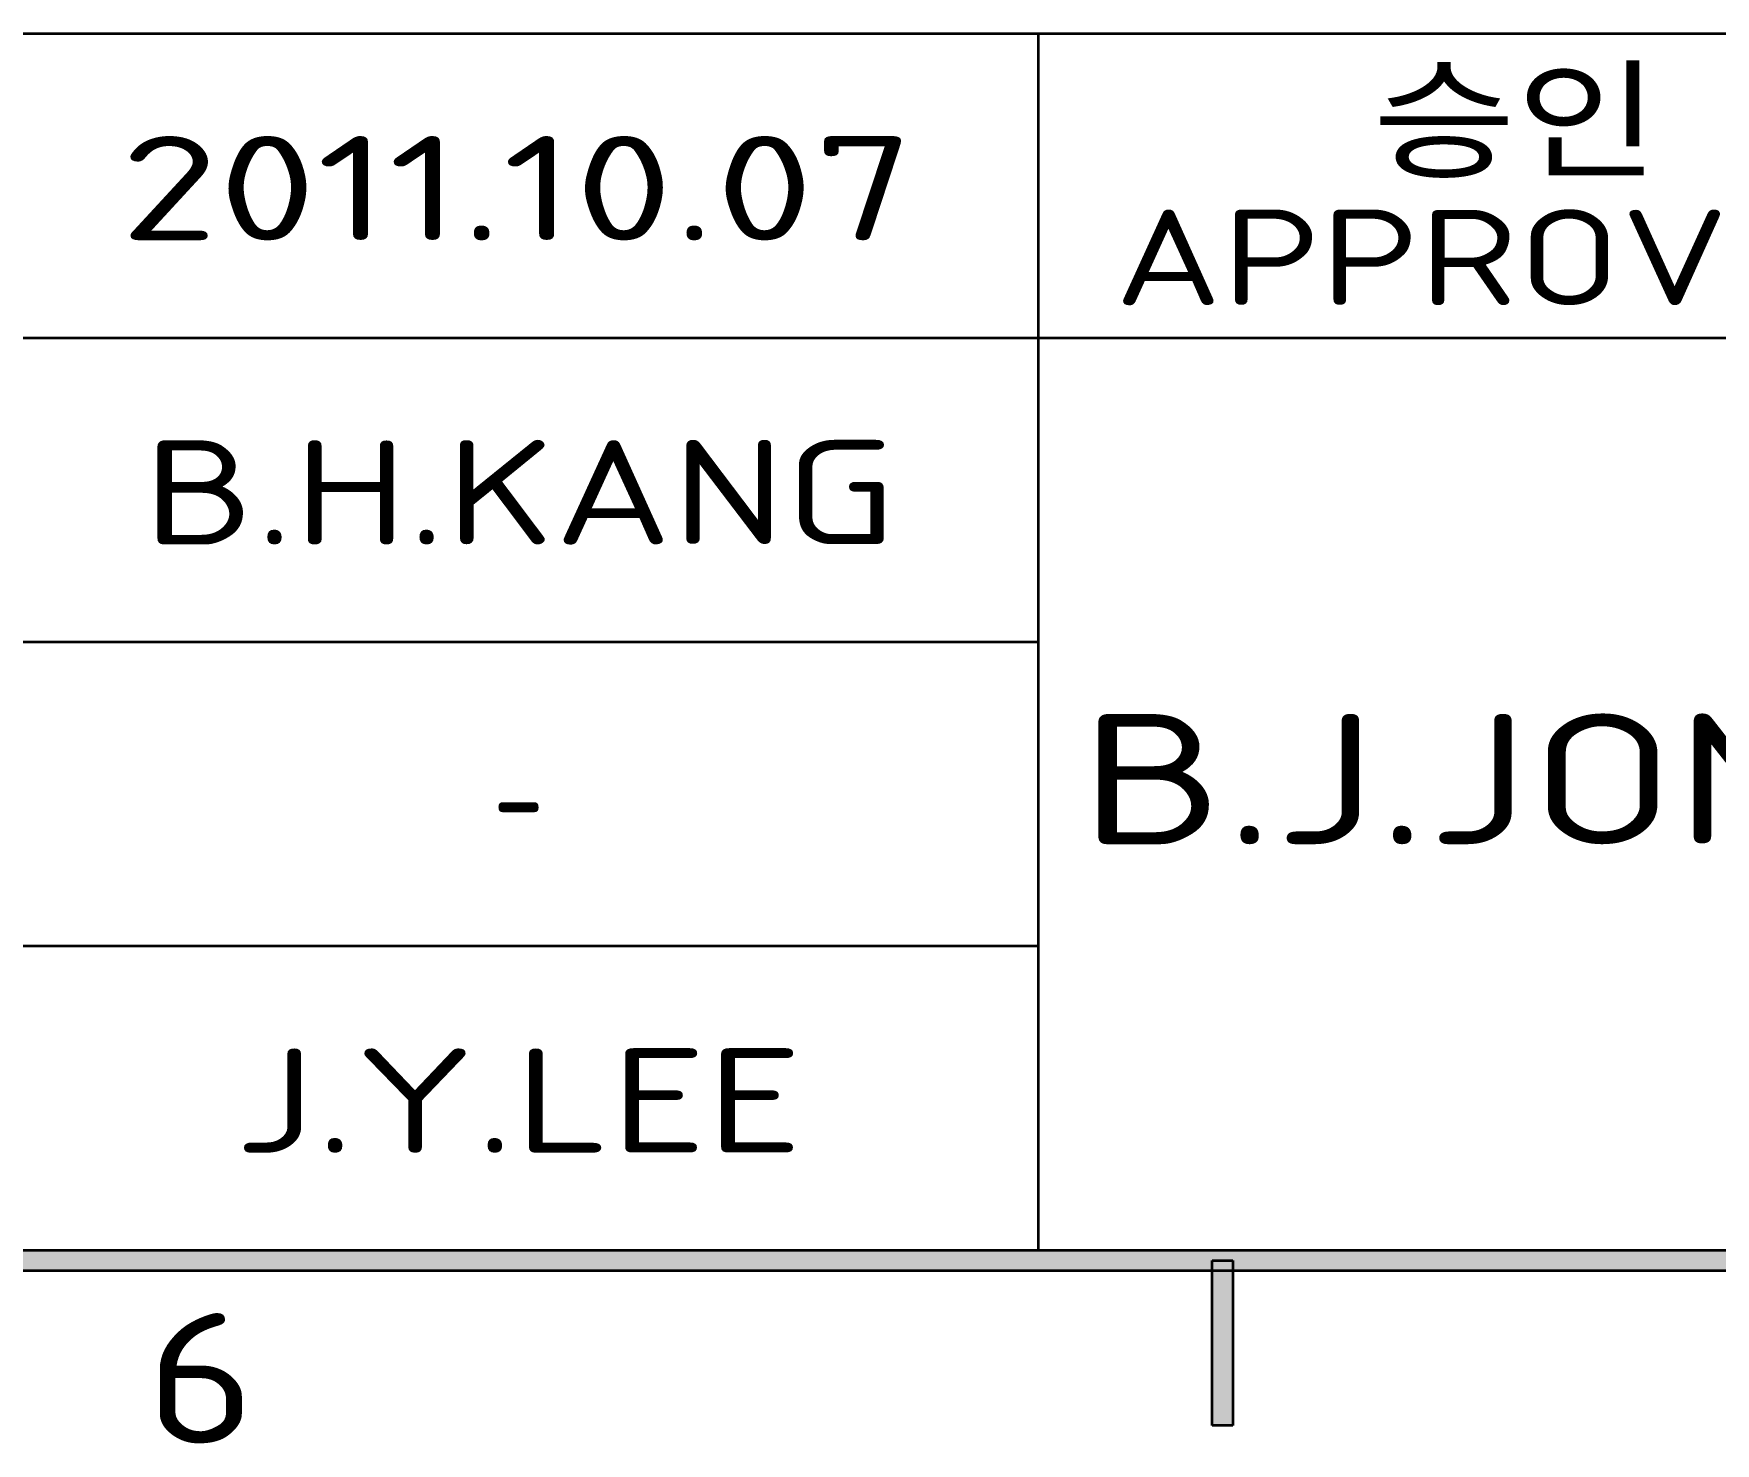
# Model space of a CAD drawing. Extents: x 23 to 417, y 3 to 294.
# Drawn here: x 292.64 to 331.34, y 5.79 to 38.24 of the extents above; entities that cross this region are included whole.
import ezdxf
from ezdxf.enums import TextEntityAlignment as Align

# ---------------------------------------------------------------- set-up
doc = ezdxf.new("R2010")
doc.units = 0
doc.layers.get('0').update_dxf_attribs({"lineweight": 13})
doc.layers.add('3', color=7, linetype='Continuous', lineweight=13)
doc.layers.add('5', color=7, linetype='Continuous', lineweight=13)
doc.styles.get("Standard").update_dxf_attribs({"font": 'isocp.shx'})

# ---------------------------------------------------------------- blocks, each defined once
blk = doc.blocks.new('BLOCK4011')
at = {"layer": '3', "color": 7, "lineweight": 13}
blk.add_text('6', height=3, dxfattribs=at).set_placement((295.223, 5.792), (297.761, 5.792), align=Align.FIT)
blk = doc.blocks.new('BLOCK4036')
at = {"layer": '5', "color": 7, "lineweight": 13}
blk.add_text('B.H.KANG', height=2.4, dxfattribs=at).set_placement((295.169, 26.481), (312.492, 26.481), align=Align.FIT)
blk = doc.blocks.new('BLOCK4037')
at = {"layer": '5', "color": 7, "lineweight": 13}
blk.add_text('2011.10.07', height=2.4, dxfattribs=at).set_placement((294.634, 33.481), (312.911, 33.481), align=Align.FIT)
blk = doc.blocks.new('BLOCK4038')
at = {"layer": '5', "color": 7, "lineweight": 13}
blk.add_text('-', height=2.4, dxfattribs=at).set_placement((303.217, 19.481), (304.386, 19.481), align=Align.FIT)
blk = doc.blocks.new('BLOCK4039')
at = {"layer": '5', "color": 7, "lineweight": 13}
blk.add_text('J.Y.LEE', height=2.4, dxfattribs=at).set_placement((297.263, 12.481), (310.34, 12.481), align=Align.FIT)
blk = doc.blocks.new('BLOCK4040')
at = {"layer": '5', "color": 7, "lineweight": 13}
for s, p, p2 in [('승인', (323.451, 35.148), (330.051, 35.148)), ('APPROVED', (317.514, 31.989), (335.988, 31.989))]:
    blk.add_text(s, height=2.2, dxfattribs=at).set_placement(p, p2, align=Align.FIT)
blk = doc.blocks.new('BLOCK4050')
at = {"layer": '5', "color": 7, "lineweight": 13}
blk.add_text('B.J.JONE', height=3, dxfattribs=at).set_placement((316.725, 19.582), (336.571, 19.582), align=Align.FIT)
blk = doc.blocks.new('BLOCK4162')
at = {"layer": '3', "color": 7, "lineweight": 5}
blk.add_solid([(29.763, 9.762), (30.237, 10.238), (410.237, 9.762), (409.763, 10.238)], dxfattribs=at)
blk = doc.blocks.new('BLOCK4171')
at = {"layer": '3', "color": 7, "lineweight": 5}
blk.add_solid([(319.763, 6.2), (320.237, 6.2), (319.763, 10), (320.237, 10)], dxfattribs=at)

msp = doc.modelspace()

# ---------------------------------------------------------------- linework, layer by layer
at = {"color": 7, "lineweight": 35}
for p, q in [((250.7625, 38.2375), (337.7625, 38.2375)), ((315.7625, 10.2375), (315.7625, 38.2375)), ((250.7625, 31.2375), (337.7625, 31.2375)), ((275.7625, 24.2375), (315.7625, 24.2375)), ((315.7625, 17.2375), (250.7625, 17.2375))]:
    msp.add_line(p, q, dxfattribs=at)
at = {"layer": '3', "color": 7, "lineweight": 35}
for p, q in [((30.2375, 10.2375), (409.7625, 10.2375)), ((410.2375, 9.7625), (29.7625, 9.7625))]:
    msp.add_line(p, q, dxfattribs=at)
at = {"layer": '3', "color": 7, "lineweight": 35, "ltscale": 0.095}
for p, q in [((319.7625, 6.2), (319.7625, 10)), ((320.2375, 10), (320.2375, 6.2))]:
    msp.add_line(p, q, dxfattribs=at)
at = {"layer": '3', "color": 7, "lineweight": 35, "ltscale": 0.011875}
for p, q in [((319.7625, 10), (320.2375, 10)), ((320.2375, 6.2), (319.7625, 6.2))]:
    msp.add_line(p, q, dxfattribs=at)

# ---------------------------------------------------------------- block references
at = {"layer": '3', "lineweight": 0}
for name in ['BLOCK4162', 'BLOCK4171', 'BLOCK4011']:
    msp.add_blockref(name, (0, 0), dxfattribs=at)
at = {"layer": '5', "lineweight": 0}
for name in ['BLOCK4040', 'BLOCK4037', 'BLOCK4036', 'BLOCK4050', 'BLOCK4038', 'BLOCK4039']:
    msp.add_blockref(name, (0, 0), dxfattribs=at)

doc.saveas('drawing.dxf')
